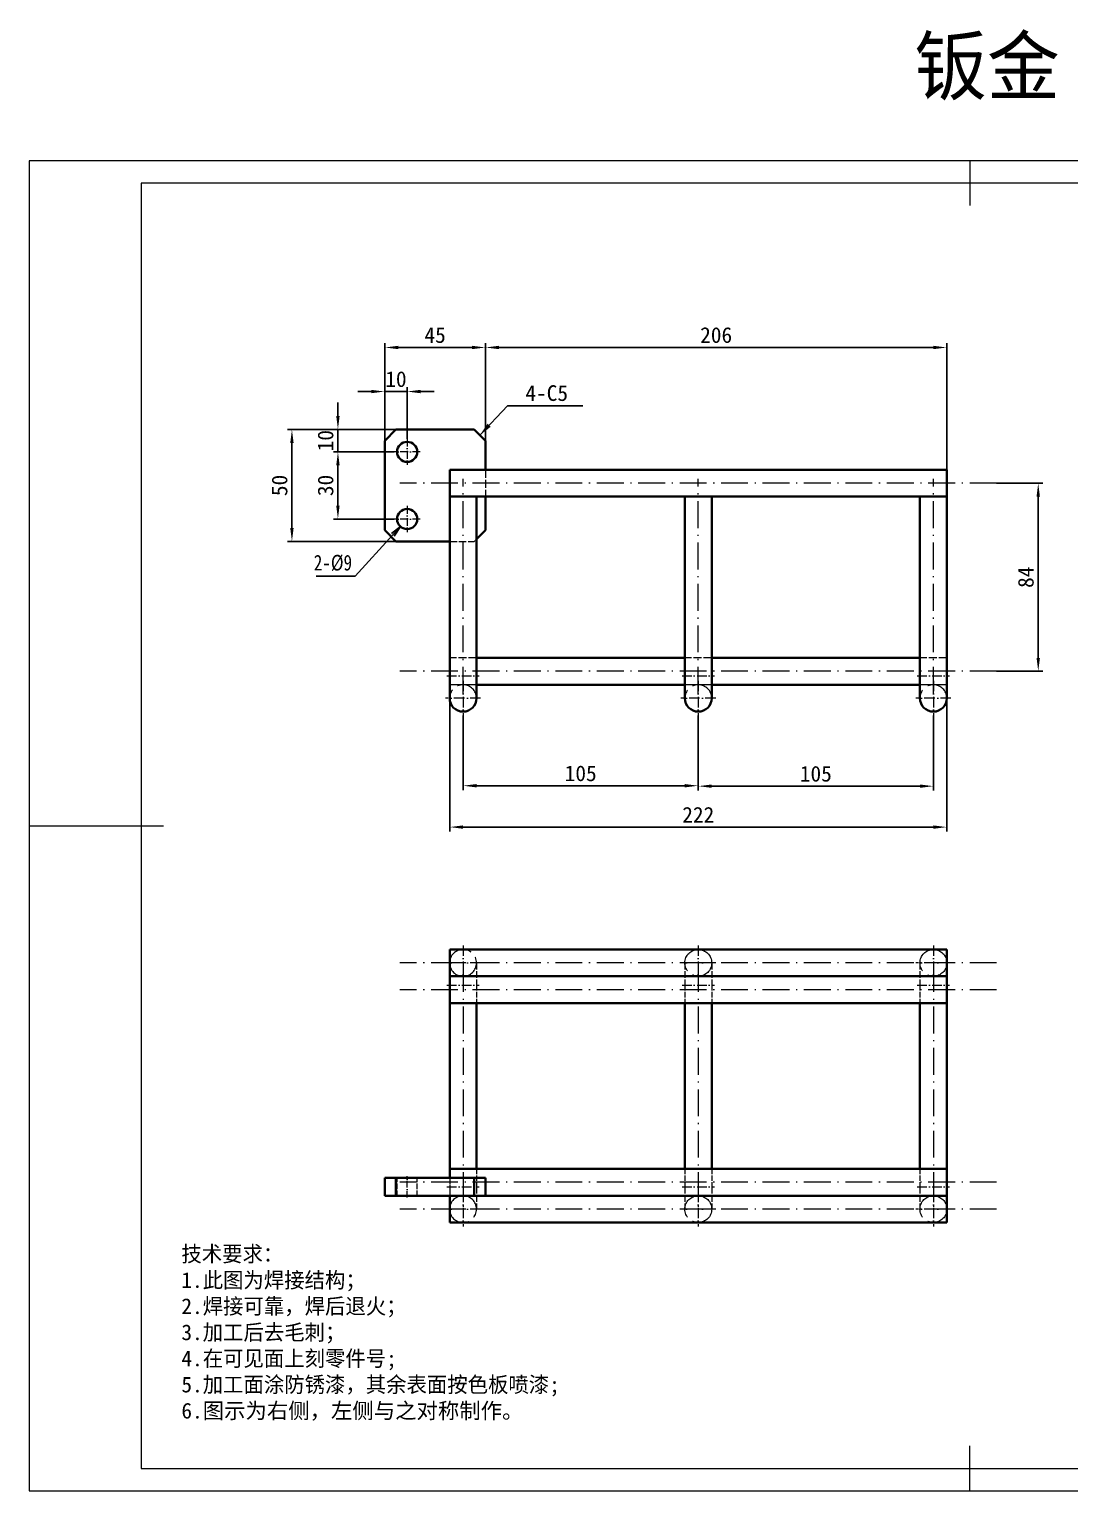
# Model space of a CAD drawing. Header units: millimetres. Extents: x -15766 to 80009, y -9701 to 15159.
# Drawn here: x -8757 to -8292, y 8886 to 9539 of the extents above; entities that cross this region are included whole.
import ezdxf

# ---------------------------------------------------------------- set-up
doc = ezdxf.new("R2010")
doc.units = ezdxf.units.MM
for name, pattern in [('CENTER-HOKUTO_1', [16, 13, -1, 1, -1]), ('DASHDOT', [18.5, 12, -3, 0.5, -3]), ('DASHED', [15, 12, -3]), ('HIDDEN-HOKUTO_1', [2, 1, -1])]:
    doc.linetypes.add(name, pattern=pattern)
doc.layers.get('DEFPOINTS').update_dxf_attribs({"lineweight": 18})
for name, color, linetype, lineweight in [('AM_7', 2, 'CENTER-HOKUTO_1', 18), ('AM_HID', 1, 'HIDDEN-HOKUTO_1', 18), ('CDRAFT0', 7, 'Continuous', 18), ('title_frame', 7, 'Continuous', 18), ('word_dim', 9, 'Continuous', 18), ('粗实线层_1', 7, 'Continuous', 15)]:
    doc.layers.add(name, color=color, linetype=linetype, lineweight=lineweight)
doc.styles.add('DIM', font='', dxfattribs={"width": 0.8})
doc.styles.get('DIM').set_extended_font_data('NSimSun')
doc.dimstyles.new('1-2', dxfattribs={"dimscale": 2, "dimtxt": 3.5, "dimasz": 3, "dimexe": 1, "dimexo": 0, "dimgap": 1, "dimtad": 1, "dimdsep": 46, "dimtxsty": 'DIM', "dimblk": 'OPEN', "dimcen": 0, "dimdle": 6, "dimclrd": 256, "dimclre": 256, "dimclrt": 3, "dimazin": 2, "dimtfac": 0.707107, "dimtmove": 0, "dimatfit": 3, "dimfxl": 0, "dimfrac": 2, "dimtolj": 1, "dimarcsym": 0})
doc.dimstyles.new('1-2$0', dxfattribs={"dimscale": 2, "dimtxt": 3.5, "dimasz": 3, "dimexe": 1, "dimexo": 0, "dimgap": 1, "dimtad": 1, "dimdsep": 46, "dimtxsty": 'Standard', "dimblk": '_CAXARROW', "dimcen": 0, "dimdle": 6, "dimclrd": 256, "dimclre": 256, "dimclrt": 3, "dimazin": 2, "dimtfac": 0.707107, "dimtmove": 0, "dimatfit": 3, "dimfxl": 0, "dimfrac": 2, "dimtolj": 1, "dimarcsym": 0})
doc.dimstyles.new('1-2$3', dxfattribs={"dimscale": 2, "dimtxt": 3.5, "dimasz": 2.5, "dimexe": 1, "dimexo": 0.625, "dimgap": 1.2, "dimtad": 1, "dimtih": 1, "dimtoh": 1, "dimdsep": 46, "dimtxsty": 'DIM', "dimblk": 'OPEN', "dimcen": 0, "dimdle": 5, "dimclrd": 256, "dimclre": 256, "dimclrt": 3, "dimazin": 2, "dimtfac": 0.5, "dimtofl": 0, "dimtmove": 0, "dimatfit": 3, "dimfxl": 0, "dimtolj": 1, "dimarcsym": 0})

# ---------------------------------------------------------------- blocks, each defined once
blk = doc.blocks.new('*X1986')
at = {"layer": 'CDRAFT0'}
for p, q in [((420, 297), (0, 297)), ((0, 297), (0, 0)), ((420, 0), (420, 297)), ((0, 0), (420, 0))]:
    blk.add_line(p, q, dxfattribs=at)
at = {"layer": '粗实线层_1'}
for p, q in [((210, 297), (210, 287)), ((415, 292), (25, 292)), ((25, 292), (25, 5)), ((415, 5), (415, 292)), ((0, 148.5), (30, 148.5)), ((420, 148.5), (410, 148.5)), ((210, 0), (210, 10)), ((25, 5), (415, 5))]:
    blk.add_line(p, q, dxfattribs=at)
blk = doc.blocks.new('_CAXARROW')
blk.add_hatch(color=0).paths.add_polyline_path([(0, 0), (-1, 0.125), (-1, -0.125)], flags=0)
blk = doc.blocks.new('*D2062')
at = {"layer": 'DEFPOINTS', "color": 0, "transparency": 16777216}
for p in [(-8593.27, 9359.96), (-8639.71, 9309.96), (-8593.27, 9309.96)]:
    blk.add_point(p, dxfattribs=at)
at = {"layer": 'word_dim', "linetype": 'Continuous', "lineweight": -2, "transparency": 16777216}
for p, q in [((-8593.27, 9359.96), (-8641.71, 9359.96)), ((-8639.71, 9353.96), (-8639.71, 9315.96)), ((-8593.27, 9309.96), (-8641.71, 9309.96))]:
    blk.add_line(p, q, dxfattribs=at)
at = {"layer": 'word_dim', "lineweight": -2, "transparency": 16777216, "xscale": 6, "yscale": 6, "zscale": 6}
for p, rotation in [((-8639.71, 9359.96), 90), ((-8639.71, 9309.96), 270)]:
    blk.add_blockref('_CAXARROW', p, dxfattribs=dict(at, rotation=rotation))
at = {"layer": 'word_dim', "color": 3, "transparency": 16777216, "insert": (-8645.21, 9334.96), "char_height": 7, "attachment_point": 5, "rotation": 90}
blk.add_mtext('\\A1;50', dxfattribs=at)
blk = doc.blocks.new('*D2063')
at = {"layer": 'DEFPOINTS', "color": 0, "transparency": 16777216}
for p in [(-8553.27, 9396.58), (-8598.27, 9354.96), (-8553.27, 9354.96)]:
    blk.add_point(p, dxfattribs=at)
at = {"layer": 'word_dim', "linetype": 'Continuous', "lineweight": -2, "transparency": 16777216}
for p, q in [((-8598.27, 9354.96), (-8598.27, 9398.58)), ((-8592.27, 9396.58), (-8559.27, 9396.58)), ((-8553.27, 9354.96), (-8553.27, 9398.58))]:
    blk.add_line(p, q, dxfattribs=at)
at = {"layer": 'word_dim', "lineweight": -2, "transparency": 16777216, "xscale": 6, "yscale": 6, "zscale": 6, "rotation": 180}
blk.add_blockref('_CAXARROW', (-8598.27, 9396.58), dxfattribs=at)
at = {"layer": 'word_dim', "lineweight": -2, "transparency": 16777216, "xscale": 6, "yscale": 6, "zscale": 6}
blk.add_blockref('_CAXARROW', (-8553.27, 9396.58), dxfattribs=at)
at = {"layer": 'word_dim', "color": 3, "transparency": 16777216, "insert": (-8575.77, 9402.08), "char_height": 7, "attachment_point": 5}
blk.add_mtext('\\A1;45', dxfattribs=at)
blk = doc.blocks.new('*D2065')
at = {"layer": 'DEFPOINTS', "color": 0, "transparency": 16777216}
for p in [(-8325.07, 9335.96), (-8306.45, 9335.96), (-8325.07, 9251.96)]:
    blk.add_point(p, dxfattribs=at)
at = {"layer": 'word_dim', "linetype": 'Continuous', "lineweight": -2, "transparency": 16777216}
for p, q in [((-8325.07, 9335.96), (-8304.45, 9335.96)), ((-8306.45, 9257.96), (-8306.45, 9329.96)), ((-8325.07, 9251.96), (-8304.45, 9251.96))]:
    blk.add_line(p, q, dxfattribs=at)
at = {"layer": 'word_dim', "lineweight": -2, "transparency": 16777216, "xscale": 6, "yscale": 6, "zscale": 6}
for p, rotation in [((-8306.45, 9335.96), 90), ((-8306.45, 9251.96), 270)]:
    blk.add_blockref('_CAXARROW', p, dxfattribs=dict(at, rotation=rotation))
at = {"layer": 'word_dim', "color": 3, "transparency": 16777216, "insert": (-8311.95, 9293.96), "char_height": 7, "attachment_point": 5, "rotation": 90}
blk.add_mtext('\\A1;84', dxfattribs=at)
blk = doc.blocks.new('*D2066')
at = {"layer": 'DEFPOINTS', "color": 0, "transparency": 16777216}
for p in [(-8347.27, 9396.58), (-8553.27, 9354.96), (-8347.27, 9341.96)]:
    blk.add_point(p, dxfattribs=at)
at = {"layer": 'word_dim', "linetype": 'Continuous', "lineweight": -2, "transparency": 16777216}
for p, q in [((-8553.27, 9354.96), (-8553.27, 9398.58)), ((-8547.27, 9396.58), (-8353.27, 9396.58)), ((-8347.27, 9341.96), (-8347.27, 9398.58))]:
    blk.add_line(p, q, dxfattribs=at)
at = {"layer": 'word_dim', "lineweight": -2, "transparency": 16777216, "xscale": 6, "yscale": 6, "zscale": 6, "rotation": 180}
blk.add_blockref('_CAXARROW', (-8553.27, 9396.58), dxfattribs=at)
at = {"layer": 'word_dim', "lineweight": -2, "transparency": 16777216, "xscale": 6, "yscale": 6, "zscale": 6}
blk.add_blockref('_CAXARROW', (-8347.27, 9396.58), dxfattribs=at)
at = {"layer": 'word_dim', "color": 3, "transparency": 16777216, "insert": (-8450.27, 9402.08), "char_height": 7, "attachment_point": 5}
blk.add_mtext('\\A1;206', dxfattribs=at)
blk = doc.blocks.new('*D2067')
at = {"layer": 'DEFPOINTS', "color": 0, "transparency": 16777216}
for p in [(-8458.27, 9232.16), (-8353.27, 9232.16), (-8353.27, 9200.66)]:
    blk.add_point(p, dxfattribs=at)
at = {"layer": 'word_dim', "linetype": 'Continuous', "lineweight": -2, "transparency": 16777216}
for p, q in [((-8458.27, 9232.16), (-8458.27, 9198.66)), ((-8353.27, 9232.16), (-8353.27, 9198.66)), ((-8452.27, 9200.66), (-8359.27, 9200.66))]:
    blk.add_line(p, q, dxfattribs=at)
at = {"layer": 'word_dim', "lineweight": -2, "transparency": 16777216, "xscale": 6, "yscale": 6, "zscale": 6, "rotation": 180}
blk.add_blockref('_CAXARROW', (-8458.27, 9200.66), dxfattribs=at)
at = {"layer": 'word_dim', "lineweight": -2, "transparency": 16777216, "xscale": 6, "yscale": 6, "zscale": 6}
blk.add_blockref('_CAXARROW', (-8353.27, 9200.66), dxfattribs=at)
at = {"layer": 'word_dim', "color": 3, "transparency": 16777216, "insert": (-8405.77, 9206.16), "char_height": 7, "attachment_point": 5}
blk.add_mtext('\\A1;105', dxfattribs=at)
blk = doc.blocks.new('*D2068')
at = {"layer": 'DEFPOINTS', "color": 0, "transparency": 16777216}
for p in [(-8563.27, 9232.16), (-8458.27, 9232.16), (-8563.27, 9200.85)]:
    blk.add_point(p, dxfattribs=at)
at = {"layer": 'word_dim', "linetype": 'Continuous', "lineweight": -2, "transparency": 16777216}
for p, q in [((-8563.27, 9232.16), (-8563.27, 9198.85)), ((-8458.27, 9232.16), (-8458.27, 9198.85)), ((-8464.27, 9200.85), (-8557.27, 9200.85))]:
    blk.add_line(p, q, dxfattribs=at)
at = {"layer": 'word_dim', "lineweight": -2, "transparency": 16777216, "xscale": 6, "yscale": 6, "zscale": 6, "rotation": 180}
blk.add_blockref('_CAXARROW', (-8563.27, 9200.85), dxfattribs=at)
at = {"layer": 'word_dim', "lineweight": -2, "transparency": 16777216, "xscale": 6, "yscale": 6, "zscale": 6}
blk.add_blockref('_CAXARROW', (-8458.27, 9200.85), dxfattribs=at)
at = {"layer": 'word_dim', "color": 3, "transparency": 16777216, "insert": (-8510.77, 9206.35), "char_height": 7, "attachment_point": 5}
blk.add_mtext('\\A1;105', dxfattribs=at)
blk = doc.blocks.new('*D2069')
at = {"layer": 'DEFPOINTS', "color": 0, "transparency": 16777216}
for p in [(-8598.27, 9376.9), (-8598.27, 9354.96), (-8588.27, 9355.81)]:
    blk.add_point(p, dxfattribs=at)
at = {"layer": 'word_dim', "linetype": 'Continuous', "lineweight": -2, "transparency": 16777216}
for p, q in [((-8604.27, 9376.9), (-8610.27, 9376.9)), ((-8598.27, 9354.96), (-8598.27, 9378.9)), ((-8588.27, 9376.9), (-8598.27, 9376.9)), ((-8588.27, 9355.81), (-8588.27, 9378.9)), ((-8582.27, 9376.9), (-8576.27, 9376.9))]:
    blk.add_line(p, q, dxfattribs=at)
at = {"layer": 'word_dim', "lineweight": -2, "transparency": 16777216, "xscale": 6, "yscale": 6, "zscale": 6}
blk.add_blockref('_CAXARROW', (-8598.27, 9376.9), dxfattribs=at)
at = {"layer": 'word_dim', "lineweight": -2, "transparency": 16777216, "xscale": 6, "yscale": 6, "zscale": 6, "rotation": 180}
blk.add_blockref('_CAXARROW', (-8588.27, 9376.9), dxfattribs=at)
at = {"layer": 'word_dim', "color": 3, "transparency": 16777216, "insert": (-8593.27, 9382.4), "char_height": 7, "attachment_point": 5}
blk.add_mtext('\\A1;10', dxfattribs=at)
blk = doc.blocks.new('*D2070')
at = {"layer": 'DEFPOINTS', "color": 0, "transparency": 16777216}
for p in [(-8593.27, 9359.96), (-8619.17, 9349.96), (-8594.12, 9349.96)]:
    blk.add_point(p, dxfattribs=at)
at = {"layer": 'word_dim', "linetype": 'Continuous', "lineweight": -2, "transparency": 16777216}
for p, q in [((-8619.17, 9365.96), (-8619.17, 9371.96)), ((-8593.27, 9359.96), (-8621.17, 9359.96)), ((-8619.17, 9359.96), (-8619.17, 9349.96)), ((-8594.12, 9349.96), (-8621.17, 9349.96)), ((-8619.17, 9343.96), (-8619.17, 9337.96))]:
    blk.add_line(p, q, dxfattribs=at)
at = {"layer": 'word_dim', "lineweight": -2, "transparency": 16777216, "xscale": 6, "yscale": 6, "zscale": 6}
for p, rotation in [((-8619.17, 9359.96), 270), ((-8619.17, 9349.96), 90)]:
    blk.add_blockref('_CAXARROW', p, dxfattribs=dict(at, rotation=rotation))
at = {"layer": 'word_dim', "color": 3, "transparency": 16777216, "insert": (-8624.67, 9354.96), "char_height": 7, "attachment_point": 5, "rotation": 90}
blk.add_mtext('\\A1;10', dxfattribs=at)
blk = doc.blocks.new('*D2071')
at = {"layer": 'DEFPOINTS', "color": 0, "transparency": 16777216}
for p in [(-8594.12, 9349.96), (-8619.17, 9319.96), (-8594.12, 9319.96)]:
    blk.add_point(p, dxfattribs=at)
at = {"layer": 'word_dim', "linetype": 'Continuous', "lineweight": -2, "transparency": 16777216}
for p, q in [((-8594.12, 9349.96), (-8621.17, 9349.96)), ((-8619.17, 9343.96), (-8619.17, 9325.96)), ((-8594.12, 9319.96), (-8621.17, 9319.96))]:
    blk.add_line(p, q, dxfattribs=at)
at = {"layer": 'word_dim', "lineweight": -2, "transparency": 16777216, "xscale": 6, "yscale": 6, "zscale": 6}
for p, rotation in [((-8619.17, 9349.96), 90), ((-8619.17, 9319.96), 270)]:
    blk.add_blockref('_CAXARROW', p, dxfattribs=dict(at, rotation=rotation))
at = {"layer": 'word_dim', "color": 3, "transparency": 16777216, "insert": (-8624.67, 9334.96), "char_height": 7, "attachment_point": 5, "rotation": 90}
blk.add_mtext('\\A1;30', dxfattribs=at)
blk = doc.blocks.new('_OPEN')
at = {"color": 0, "linetype": 'ByBlock', "lineweight": -2}
for p, q in [((-1, 0.166667), (0, 0)), ((-1, -0.166667), (0, 0)), ((0, 0), (-1, 0))]:
    blk.add_line(p, q, dxfattribs=at)
blk = doc.blocks.new('*D2072')
at = {"layer": 'DEFPOINTS', "color": 0, "transparency": 16777216}
for p in [(-8585.24, 9323.29), (-8591.29, 9316.62)]:
    blk.add_point(p, dxfattribs=at)
at = {"layer": 'word_dim', "linetype": 'Continuous', "lineweight": -2, "transparency": 16777216}
for p, q in [((-8611.46, 9294.42), (-8594.66, 9312.92)), ((-8628.95, 9294.42), (-8611.46, 9294.42))]:
    blk.add_line(p, q, dxfattribs=at)
at = {"layer": 'word_dim', "lineweight": -2, "transparency": 16777216, "xscale": 5, "yscale": 5, "zscale": 5, "rotation": 47.75970944820827}
blk.add_blockref('_OPEN', (-8591.29, 9316.62), dxfattribs=at)
at = {"layer": 'word_dim', "color": 3, "transparency": 16777216, "insert": (-8621.4, 9300.32), "char_height": 7, "attachment_point": 5, "style": 'DIM'}
blk.add_mtext('\\A1;2-%%c9', dxfattribs=at)
blk = doc.blocks.new('*D2073')
at = {"layer": 'DEFPOINTS', "color": 0, "transparency": 16777216}
for p in [(-8569.27, 9239.96), (-8347.27, 9239.96), (-8347.27, 9182.38)]:
    blk.add_point(p, dxfattribs=at)
at = {"layer": 'word_dim', "linetype": 'Continuous', "lineweight": -2, "transparency": 16777216}
for p, q in [((-8569.27, 9239.96), (-8569.27, 9180.38)), ((-8347.27, 9239.96), (-8347.27, 9180.38)), ((-8563.27, 9182.38), (-8353.27, 9182.38))]:
    blk.add_line(p, q, dxfattribs=at)
at = {"layer": 'word_dim', "lineweight": -2, "transparency": 16777216, "xscale": 6, "yscale": 6, "zscale": 6, "rotation": 180}
blk.add_blockref('_CAXARROW', (-8569.27, 9182.38), dxfattribs=at)
at = {"layer": 'word_dim', "lineweight": -2, "transparency": 16777216, "xscale": 6, "yscale": 6, "zscale": 6}
blk.add_blockref('_CAXARROW', (-8347.27, 9182.38), dxfattribs=at)
at = {"layer": 'word_dim', "color": 3, "transparency": 16777216, "insert": (-8458.27, 9187.88), "char_height": 7, "attachment_point": 5}
blk.add_mtext('\\A1;222', dxfattribs=at)

msp = doc.modelspace()

# ---------------------------------------------------------------- linework, layer by layer
at = {"color": 7, "lineweight": 35, "ltscale": 0.176777}
for p, q in [((-8593.26942, 9359.95598), (-8598.26942, 9354.95598)), ((-8558.26942, 9359.95598), (-8553.26942, 9354.95598)), ((-8593.26942, 9309.95598), (-8598.26942, 9314.95598))]:
    msp.add_line(p, q, dxfattribs=at)
at = {"color": 7, "lineweight": 35}
for p, q in [((-8598.26942, 9314.95598), (-8598.26942, 9354.95598)), ((-8558.26942, 9359.95598), (-8593.26942, 9359.95598)), ((-8347.26942, 9341.95598), (-8569.26942, 9341.95598)), ((-8347.26942, 9341.95598), (-8553.26934, 9341.95598)), ((-8347.26942, 9329.95598), (-8569.26942, 9329.95598)), ((-8569.26942, 9249.95598), (-8569.26942, 9329.95598)), ((-8557.26942, 9249.95598), (-8557.26942, 9329.95598)), ((-8464.26942, 9257.95597), (-8464.26942, 9329.95598)), ((-8464.26942, 9249.95598), (-8464.26942, 9329.95598)), ((-8452.26942, 9249.95598), (-8452.26942, 9329.95598)), ((-8359.26942, 9257.95597), (-8359.26942, 9329.95598)), ((-8359.26942, 9249.95598), (-8359.26942, 9329.95598)), ((-8347.26942, 9249.95598), (-8347.26942, 9329.95598)), ((-8593.26942, 9309.95598), (-8569.26941, 9309.95598)), ((-8569.26942, 9249.95598), (-8569.26942, 9309.95591)), ((-8464.26941, 9257.95598), (-8557.26941, 9257.95598)), ((-8464.26935, 9257.95598), (-8557.26935, 9257.95598)), ((-8359.26941, 9257.95598), (-8452.26941, 9257.95598)), ((-8359.26935, 9257.95598), (-8452.26935, 9257.95598)), ((-8464.26942, 9245.95598), (-8557.26942, 9245.95598)), ((-8359.26942, 9245.95598), (-8452.26942, 9245.95598)), ((-8347.26942, 9127.74365), (-8569.26942, 9127.74365)), ((-8347.26942, 9115.74365), (-8569.26942, 9115.74365)), ((-8569.26942, 9111.74365), (-8569.26942, 9025.74357)), ((-8347.26942, 9103.74365), (-8569.26942, 9103.74365)), ((-8557.26942, 9103.74364), (-8557.26942, 9029.74364)), ((-8464.26942, 9103.74364), (-8464.26942, 9029.74364)), ((-8452.26942, 9103.74364), (-8452.26942, 9029.74364)), ((-8359.26942, 9103.74364), (-8359.26942, 9029.74364)), ((-8347.26942, 9103.74364), (-8347.26942, 9029.74364)), ((-8347.26942, 9029.74365), (-8569.26942, 9029.74365)), ((-8558.26942, 9025.74365), (-8593.26942, 9025.74365)), ((-8558.26942, 9017.74365), (-8593.26942, 9017.74365)), ((-8347.26942, 9017.74365), (-8553.2694, 9017.74365)), ((-8458.26942, 9017.74365), (-8553.26934, 9017.74365)), ((-8353.26942, 9017.74365), (-8458.26942, 9017.74365)), ((-8347.26942, 9005.74365), (-8569.26942, 9005.74365))]:
    msp.add_line(p, q, dxfattribs=at)
at = {"color": 7, "lineweight": 35, "ltscale": 0.325}
msp.add_line((-8553.26942, 9354.95598), (-8553.26942, 9341.95597), dxfattribs=at)
at = {"color": 7, "lineweight": 35, "ltscale": 0.15}
for p, q in [((-8569.26942, 9341.95598), (-8569.26942, 9335.95598)), ((-8347.26942, 9341.95598), (-8347.26942, 9335.95598)), ((-8569.26942, 9335.95598), (-8569.26942, 9329.95598)), ((-8347.26942, 9335.95598), (-8347.26942, 9329.95598)), ((-8563.26942, 9329.95598), (-8569.26942, 9329.95598)), ((-8557.26942, 9329.95598), (-8563.26942, 9329.95598)), ((-8458.26942, 9329.95598), (-8464.26942, 9329.95598)), ((-8452.26942, 9329.95598), (-8458.26942, 9329.95598)), ((-8353.26942, 9329.95598), (-8359.26942, 9329.95598)), ((-8347.26942, 9329.95598), (-8353.26942, 9329.95598)), ((-8569.26942, 9257.95598), (-8569.26942, 9251.95598)), ((-8569.26942, 9251.95598), (-8569.26942, 9245.95598)), ((-8464.26942, 9245.95598), (-8464.26942, 9239.95598)), ((-8359.26942, 9245.95598), (-8359.26942, 9239.95598)), ((-8569.26942, 9017.74365), (-8569.26942, 9011.74365)), ((-8347.26942, 9017.74365), (-8353.26942, 9017.74365))]:
    msp.add_line(p, q, dxfattribs=at)
at = {"color": 7, "lineweight": 35, "ltscale": 0.375}
msp.add_line((-8553.26942, 9329.95597), (-8553.26942, 9314.95598), dxfattribs=at)
at = {"color": 7, "lineweight": 35, "ltscale": 0.141421}
msp.add_line((-8557.26941, 9310.95598), (-8553.26942, 9314.95598), dxfattribs=at)
at = {"color": 7, "lineweight": 35, "ltscale": 0.25}
for p, q in [((-8569.26942, 9249.95598), (-8569.26942, 9239.95598)), ((-8569.26942, 9239.95598), (-8569.26942, 9249.95598)), ((-8557.26942, 9239.95598), (-8557.26942, 9249.95598)), ((-8464.26942, 9239.95598), (-8464.26942, 9249.95598)), ((-8452.26942, 9239.95598), (-8452.26942, 9249.95598)), ((-8359.26942, 9239.95598), (-8359.26942, 9249.95598)), ((-8347.26942, 9239.95598), (-8347.26942, 9249.95598)), ((-8569.26942, 9121.74365), (-8569.26942, 9111.74365))]:
    msp.add_line(p, q, dxfattribs=at)
at = {"color": 7, "lineweight": 35, "ltscale": 0.3}
for p, q in [((-8569.26942, 9127.74365), (-8569.26942, 9115.74365)), ((-8347.26942, 9127.74365), (-8347.26942, 9115.74365)), ((-8569.26942, 9115.74365), (-8569.26942, 9103.74365)), ((-8347.26942, 9115.74365), (-8347.26942, 9103.74365)), ((-8347.26942, 9029.74365), (-8347.26942, 9017.74365)), ((-8569.26942, 9017.74365), (-8569.26942, 9005.74365)), ((-8347.26942, 9017.74365), (-8347.26942, 9005.74365))]:
    msp.add_line(p, q, dxfattribs=at)
at = {"color": 7, "lineweight": 35, "ltscale": 0.1}
msp.add_line((-8569.26942, 9029.74365), (-8569.26942, 9025.74365), dxfattribs=at)
at = {"color": 7, "lineweight": 35, "ltscale": 0.125}
for p, q in [((-8593.26942, 9025.74365), (-8598.26942, 9025.74365)), ((-8558.26942, 9025.74365), (-8553.26942, 9025.74365)), ((-8593.26942, 9017.74365), (-8598.26942, 9017.74365)), ((-8558.26942, 9017.74365), (-8553.26942, 9017.74365))]:
    msp.add_line(p, q, dxfattribs=at)
at = {"color": 7, "lineweight": 35, "ltscale": 0.2}
for p, q in [((-8598.26942, 9025.74365), (-8598.26942, 9017.74365)), ((-8593.26942, 9025.74365), (-8593.26942, 9017.74365)), ((-8558.26942, 9025.74365), (-8558.26942, 9017.74365)), ((-8553.26942, 9025.74365), (-8553.26942, 9017.74365))]:
    msp.add_line(p, q, dxfattribs=at)
at = {"color": 7, "lineweight": 35}
for centre in [(-8588.26942, 9349.95598), (-8588.26942, 9319.95598)]:
    msp.add_circle(centre, 4.5, dxfattribs=at)
for centre, start, end in [((-8563.26942, 9239.95598), 180, 0), ((-8458.26942, 9239.95598), 180, 0), ((-8353.26942, 9239.95598), 180, 0), ((-8563.26942, 9121.74365), 179.90230154, 180.09769847), ((-8563.26942, 9011.74365), 179.90230154, 180.09769847)]:
    msp.add_arc(centre, 6, start, end, dxfattribs=at)
at = {"layer": 'AM_7', "linetype": 'DASHDOT', "lineweight": 13, "ltscale": 0.2925}
for p, q in [((-8588.26942, 9355.80598), (-8588.26942, 9344.10598)), ((-8582.41941, 9349.95598), (-8594.11942, 9349.95598)), ((-8588.26942, 9325.80598), (-8588.26942, 9314.10598)), ((-8582.41941, 9319.95598), (-8594.11942, 9319.95598))]:
    msp.add_line(p, q, dxfattribs=at)
at = {"layer": 'AM_7', "linetype": 'DASHDOT', "lineweight": 13}
for p, q in [((-8325.06937, 9335.95598), (-8591.46996, 9335.95598)), ((-8563.26942, 9241.95598), (-8563.26942, 9337.95598)), ((-8458.26942, 9241.95598), (-8458.26942, 9337.95598)), ((-8353.26942, 9241.95598), (-8353.26942, 9337.95598)), ((-8325.06937, 9251.95598), (-8591.46996, 9251.95598)), ((-8325.06937, 9121.74365), (-8591.46996, 9121.74365)), ((-8563.26942, 9120.7437), (-8563.26942, 9012.7431)), ((-8458.26942, 9120.7437), (-8458.26942, 9012.7431)), ((-8353.26942, 9120.7437), (-8353.26942, 9012.7431)), ((-8325.06942, 9109.74365), (-8591.46942, 9109.74365)), ((-8325.06937, 9023.74365), (-8591.46996, 9023.74365)), ((-8325.06937, 9011.74365), (-8591.46996, 9011.74365))]:
    msp.add_line(p, q, dxfattribs=at)
at = {"layer": 'AM_7', "linetype": 'DASHDOT', "lineweight": 13, "ltscale": 0.36}
for p, q in [((-8570.46942, 9249.95598), (-8556.06942, 9249.95598)), ((-8465.46942, 9249.95598), (-8451.06942, 9249.95598)), ((-8360.46942, 9249.95598), (-8346.06942, 9249.95598)), ((-8570.46942, 9111.74365), (-8556.06942, 9111.74365)), ((-8465.46942, 9111.74365), (-8451.06942, 9111.74365)), ((-8360.46942, 9111.74365), (-8346.06942, 9111.74365)), ((-8570.46942, 9021.74365), (-8556.06942, 9021.74365)), ((-8465.46942, 9021.74365), (-8451.06942, 9021.74365)), ((-8360.46942, 9021.74365), (-8346.06942, 9021.74365))]:
    msp.add_line(p, q, dxfattribs=at)
at = {"layer": 'AM_7', "linetype": 'DASHDOT', "lineweight": 13, "ltscale": 0.39}
for p, q in [((-8563.26942, 9247.75598), (-8563.26942, 9232.15597)), ((-8458.26942, 9247.75598), (-8458.26942, 9232.15597)), ((-8353.26942, 9247.75598), (-8353.26942, 9232.15597)), ((-8555.46942, 9239.95598), (-8571.06942, 9239.95598)), ((-8450.46942, 9239.95598), (-8466.06942, 9239.95598)), ((-8345.46942, 9239.95598), (-8361.06942, 9239.95598)), ((-8563.26942, 9129.54366), (-8563.26942, 9113.94365)), ((-8458.26942, 9129.54366), (-8458.26942, 9113.94365)), ((-8353.26942, 9129.54366), (-8353.26942, 9113.94365)), ((-8555.46942, 9121.74365), (-8571.06942, 9121.74365)), ((-8450.46942, 9121.74365), (-8466.06942, 9121.74365)), ((-8345.46942, 9121.74365), (-8361.06942, 9121.74365)), ((-8563.26942, 9019.54365), (-8563.26942, 9003.94365)), ((-8458.26942, 9019.54365), (-8458.26942, 9003.94365)), ((-8353.26942, 9019.54365), (-8353.26942, 9003.94365)), ((-8555.46942, 9011.74365), (-8571.06942, 9011.74365)), ((-8450.46942, 9011.74365), (-8466.06942, 9011.74365)), ((-8345.46942, 9011.74365), (-8361.06942, 9011.74365))]:
    msp.add_line(p, q, dxfattribs=at)
at = {"layer": 'AM_7', "linetype": 'DASHDOT', "lineweight": 13, "ltscale": 0.24}
msp.add_line((-8588.26942, 9016.94365), (-8588.26942, 9026.54365), dxfattribs=at)
at = {"layer": 'AM_HID', "linetype": 'DASHED', "lineweight": 13, "ltscale": 0.400002}
msp.add_line((-8553.26934, 9341.95598), (-8569.26942, 9341.95598), dxfattribs=at)
at = {"layer": 'AM_HID', "linetype": 'DASHED', "lineweight": 13, "ltscale": 0.3}
for p, q in [((-8553.26942, 9341.95597), (-8553.26942, 9329.95597)), ((-8557.26941, 9257.95598), (-8569.26942, 9257.95598)), ((-8452.26941, 9257.95598), (-8464.26941, 9257.95598)), ((-8452.26935, 9257.95598), (-8464.26935, 9257.95598)), ((-8347.26942, 9257.95598), (-8359.26941, 9257.95598)), ((-8557.26942, 9245.95598), (-8569.26942, 9245.95598)), ((-8452.26942, 9245.95598), (-8464.26942, 9245.95598)), ((-8347.26942, 9245.95598), (-8359.26942, 9245.95598))]:
    msp.add_line(p, q, dxfattribs=at)
at = {"layer": 'AM_HID', "linetype": 'DASHED', "lineweight": 13}
for p, q in [((-8347.26942, 9329.95598), (-8569.26942, 9329.95598)), ((-8569.26942, 9309.95591), (-8569.26942, 9329.95598)), ((-8557.26942, 9249.95598), (-8557.26942, 9329.95598)), ((-8452.26942, 9249.95598), (-8452.26942, 9329.95598)), ((-8347.26942, 9249.95598), (-8347.26942, 9329.95598)), ((-8347.26942, 9245.95598), (-8569.26942, 9245.95598)), ((-8458.26942, 9115.74365), (-8563.26942, 9115.74365)), ((-8353.26942, 9115.74365), (-8458.26942, 9115.74365))]:
    msp.add_line(p, q, dxfattribs=at)
at = {"layer": 'AM_HID', "linetype": 'DASHED', "lineweight": 13, "ltscale": 0.275}
msp.add_line((-8569.26941, 9309.95598), (-8558.26942, 9309.95598), dxfattribs=at)
at = {"layer": 'AM_HID', "linetype": 'DASHED', "lineweight": 13, "ltscale": 0.035355}
msp.add_line((-8558.26942, 9309.95598), (-8557.26941, 9310.95598), dxfattribs=at)
at = {"layer": 'AM_HID', "linetype": 'DASHED', "lineweight": 13, "ltscale": 0.300002}
msp.add_line((-8557.26935, 9257.95598), (-8569.26942, 9257.95598), dxfattribs=at)
at = {"layer": 'AM_HID', "linetype": 'DASHED', "lineweight": 13, "ltscale": 0.2}
for p, q in [((-8464.26942, 9249.95598), (-8464.26942, 9257.95597)), ((-8359.26942, 9249.95598), (-8359.26942, 9257.95597)), ((-8557.26942, 9111.74365), (-8557.26942, 9103.74364)), ((-8464.26942, 9111.74365), (-8464.26942, 9103.74364)), ((-8452.26942, 9111.74365), (-8452.26942, 9103.74364)), ((-8359.26942, 9111.74365), (-8359.26942, 9103.74364)), ((-8347.26942, 9111.74365), (-8347.26942, 9103.74364)), ((-8557.26942, 9029.74364), (-8557.26942, 9021.74365)), ((-8464.26942, 9029.74364), (-8464.26942, 9021.74365)), ((-8452.26942, 9029.74364), (-8452.26942, 9021.74365)), ((-8359.26942, 9029.74364), (-8359.26942, 9021.74365)), ((-8347.26942, 9029.74364), (-8347.26942, 9021.74365)), ((-8593.26942, 9025.74365), (-8593.26942, 9017.74365)), ((-8592.76942, 9017.74365), (-8592.76942, 9025.74365)), ((-8592.76942, 9017.74365), (-8592.76942, 9025.74365)), ((-8583.76942, 9017.74365), (-8583.76942, 9025.74365)), ((-8583.76942, 9017.74365), (-8583.76942, 9025.74365)), ((-8569.26942, 9025.74365), (-8569.26942, 9017.74365)), ((-8558.26942, 9025.74365), (-8558.26942, 9017.74365))]:
    msp.add_line(p, q, dxfattribs=at)
at = {"layer": 'AM_HID', "linetype": 'DASHED', "lineweight": 13, "ltscale": 0.299998}
msp.add_line((-8347.26942, 9257.95598), (-8359.26935, 9257.95598), dxfattribs=at)
at = {"layer": 'AM_HID', "linetype": 'DASHED', "lineweight": 13, "ltscale": 0.15}
for p, q in [((-8347.26942, 9257.95598), (-8347.26942, 9251.95598)), ((-8347.26942, 9251.95598), (-8347.26942, 9245.95598)), ((-8563.26942, 9115.74365), (-8569.26942, 9115.74365)), ((-8347.26942, 9115.74365), (-8353.26942, 9115.74365)), ((-8563.26942, 9017.74365), (-8569.26942, 9017.74365))]:
    msp.add_line(p, q, dxfattribs=at)
at = {"layer": 'AM_HID', "linetype": 'DASHED', "lineweight": 13, "ltscale": 0.25}
for p, q in [((-8557.26942, 9249.95598), (-8557.26942, 9239.95598)), ((-8452.26942, 9249.95598), (-8452.26942, 9239.95598)), ((-8347.26942, 9249.95598), (-8347.26942, 9239.95598)), ((-8557.26942, 9121.74365), (-8557.26942, 9111.74365)), ((-8464.26942, 9121.74365), (-8464.26942, 9111.74365)), ((-8452.26942, 9121.74365), (-8452.26942, 9111.74365)), ((-8359.26942, 9121.74365), (-8359.26942, 9111.74365)), ((-8347.26942, 9121.74365), (-8347.26942, 9111.74365)), ((-8557.26942, 9021.74365), (-8557.26942, 9011.74365)), ((-8464.26942, 9021.74365), (-8464.26942, 9011.74365)), ((-8452.26942, 9021.74365), (-8452.26942, 9011.74365)), ((-8359.26942, 9021.74365), (-8359.26942, 9011.74365)), ((-8347.26942, 9021.74365), (-8347.26942, 9011.74365))]:
    msp.add_line(p, q, dxfattribs=at)
at = {"layer": 'AM_HID', "linetype": 'DASHED', "lineweight": 13, "ltscale": 0.1}
for p, q in [((-8464.26942, 9249.95598), (-8464.26942, 9245.95598)), ((-8359.26942, 9249.95598), (-8359.26942, 9245.95598)), ((-8569.26942, 9021.74365), (-8569.26942, 9017.74365))]:
    msp.add_line(p, q, dxfattribs=at)
at = {"layer": 'AM_HID', "linetype": 'DASHED', "lineweight": 13, "ltscale": 0.099998}
msp.add_line((-8569.26942, 9025.74357), (-8569.26942, 9021.74365), dxfattribs=at)
at = {"layer": 'AM_HID', "linetype": 'DASHED', "lineweight": 13, "ltscale": 0.4}
msp.add_line((-8553.2694, 9017.74365), (-8569.26942, 9017.74365), dxfattribs=at)
at = {"layer": 'AM_HID', "linetype": 'DASHED', "lineweight": 13, "ltscale": 0.250002}
msp.add_line((-8553.26934, 9017.74365), (-8563.26942, 9017.74365), dxfattribs=at)
at = {"layer": 'AM_HID', "linetype": 'DASHED', "lineweight": 13}
for centre in [(-8458.26942, 9121.74365), (-8353.26942, 9121.74365), (-8458.26942, 9011.74365), (-8353.26942, 9011.74365)]:
    msp.add_circle(centre, 6, dxfattribs=at)
for centre, start, end in [((-8563.26942, 9239.95598), 0, 180), ((-8458.26942, 9239.95598), 0, 180), ((-8353.26942, 9239.95598), 0, 180), ((-8563.26942, 9121.74365), 270, 179.90230154), ((-8563.26942, 9121.74365), 180.09769847, 270), ((-8563.26942, 9011.74365), 180.09769847, 90), ((-8563.26942, 9011.74365), 90, 179.90230154)]:
    msp.add_arc(centre, 6, start, end, dxfattribs=at)

# ---------------------------------------------------------------- block references
at = {"layer": 'title_frame', "xscale": 2, "yscale": 2, "zscale": 2}
msp.add_blockref('*X1986', (-8757.01556, 8885.97315), dxfattribs=at)

# ---------------------------------------------------------------- texts
at = {"layer": 'word_dim', "color": 3, "insert": (-8361.82169, 9534.76248), "char_height": 25, "width": 116.6634772, "attachment_point": 1}
msp.add_mtext('钣金', dxfattribs=at)
at = {"layer": 'word_dim', "color": 3, "insert": (-8535.46706, 9372.59072), "char_height": 7, "attachment_point": 7}
msp.add_mtext('4-C5', dxfattribs=at)
at = {"layer": 'word_dim', "linetype": 'Continuous', "ltscale": 4, "insert": (-8689.0709, 8995.26017), "char_height": 7, "width": 279.2071636, "attachment_point": 1}
msp.add_mtext('{\\C3;技术要求：\\P1.此图为焊接结构；\\P2.焊接可靠，焊后退火；\\P3.加工后去毛刺；\\P4.在可见面上刻零件号;\\P5.加工面涂防锈漆，其余表面按色板喷漆;\\P\\fNSimSun|b0|i0|c134|p49;6\\fSimSun|b0|i0|c134|p49;.图示为右侧，左侧与之对称制作。}', dxfattribs=at)

# ---------------------------------------------------------------- dimensions: what is measured, and where the dimension line sits
at = {"layer": 'word_dim'}
for base, p1, p2, picture, middle in [((-8553.26942, 9396.58019), (-8598.26942, 9354.95598), (-8553.26942, 9354.95598), '*D2063', (-8575.76942, 9402.08019)), ((-8347.26942, 9396.58019), (-8553.26942, 9354.95598), (-8347.26942, 9341.95598), '*D2066', (-8450.26942, 9402.08019)), ((-8347.26942, 9182.38195), (-8569.26942, 9239.95598), (-8347.26942, 9239.95598), '*D2073', (-8458.26942, 9187.88195)), ((-8563.26942, 9200.85211), (-8458.26942, 9232.15597), (-8563.26942, 9232.15597), '*D2068', (-8510.76942, 9206.35211)), ((-8353.26942, 9200.65861), (-8458.26942, 9232.15597), (-8353.26942, 9232.15597), '*D2067', (-8405.76942, 9206.15861))]:
    dim = msp.add_linear_dim(base=base, p1=p1, p2=p2, dimstyle='1-2$0', dxfattribs=at)
    dim.commit()
    dim.dimension.update_dxf_attribs({"geometry": picture, "text_midpoint": middle})
dim = msp.add_linear_dim(base=(-8598.26942, 9376.90414), p1=(-8588.26942, 9355.80598), p2=(-8598.26942, 9354.95598), dimstyle='1-2$0', dxfattribs=at)
dim.commit()
dim.dimension.update_dxf_attribs({"geometry": '*D2069', "text_midpoint": (-8593.26942, 9376.90414), "dimtype": 160})
dim = msp.add_linear_dim(base=(-8619.17177, 9349.95598), p1=(-8593.26942, 9359.95598), p2=(-8594.11942, 9349.95598), angle=90, dimstyle='1-2$0', dxfattribs=at)
dim.commit()
dim.dimension.update_dxf_attribs({"geometry": '*D2070', "text_midpoint": (-8619.17177, 9354.95598), "dimtype": 160})
for base, p1, p2, picture, middle in [((-8639.70965, 9309.95598), (-8593.26942, 9359.95598), (-8593.26942, 9309.95598), '*D2062', (-8645.20965, 9334.95598)), ((-8619.17177, 9319.95598), (-8594.11942, 9349.95598), (-8594.11942, 9319.95598), '*D2071', (-8624.67177, 9334.95598)), ((-8306.45258, 9335.95598), (-8325.06937, 9251.95598), (-8325.06937, 9335.95598), '*D2065', (-8311.95258, 9293.95598))]:
    dim = msp.add_linear_dim(base=base, p1=p1, p2=p2, angle=90, dimstyle='1-2$0', dxfattribs=at)
    dim.commit()
    dim.dimension.update_dxf_attribs({"geometry": picture, "text_midpoint": middle})
dim = msp.add_diameter_dim_2p(p1=(-8585.24433, 9323.28747), p2=(-8591.2945, 9316.62448), dimstyle='1-2$3', override={"dimpost": '2-%%c<>'}, dxfattribs=at)
dim.commit()
dim.dimension.update_dxf_attribs({"geometry": '*D2072', "text_midpoint": (-8621.40212, 9294.41901), "dimtype": 163})

# ---------------------------------------------------------------- leaders
at = {"layer": 'word_dim', "annotation_type": 0, "has_hookline": 1, "hookline_direction": 0, "text_width": 25.66667}
msp.add_leader([(-8555.76942, 9357.45598), (-8543.46706, 9370.59072), (-8537.46706, 9370.59072)], dimstyle='1-2', override={"dimgap": 1, "dimtad": 1}, dxfattribs=at)

doc.saveas('drawing.dxf')
